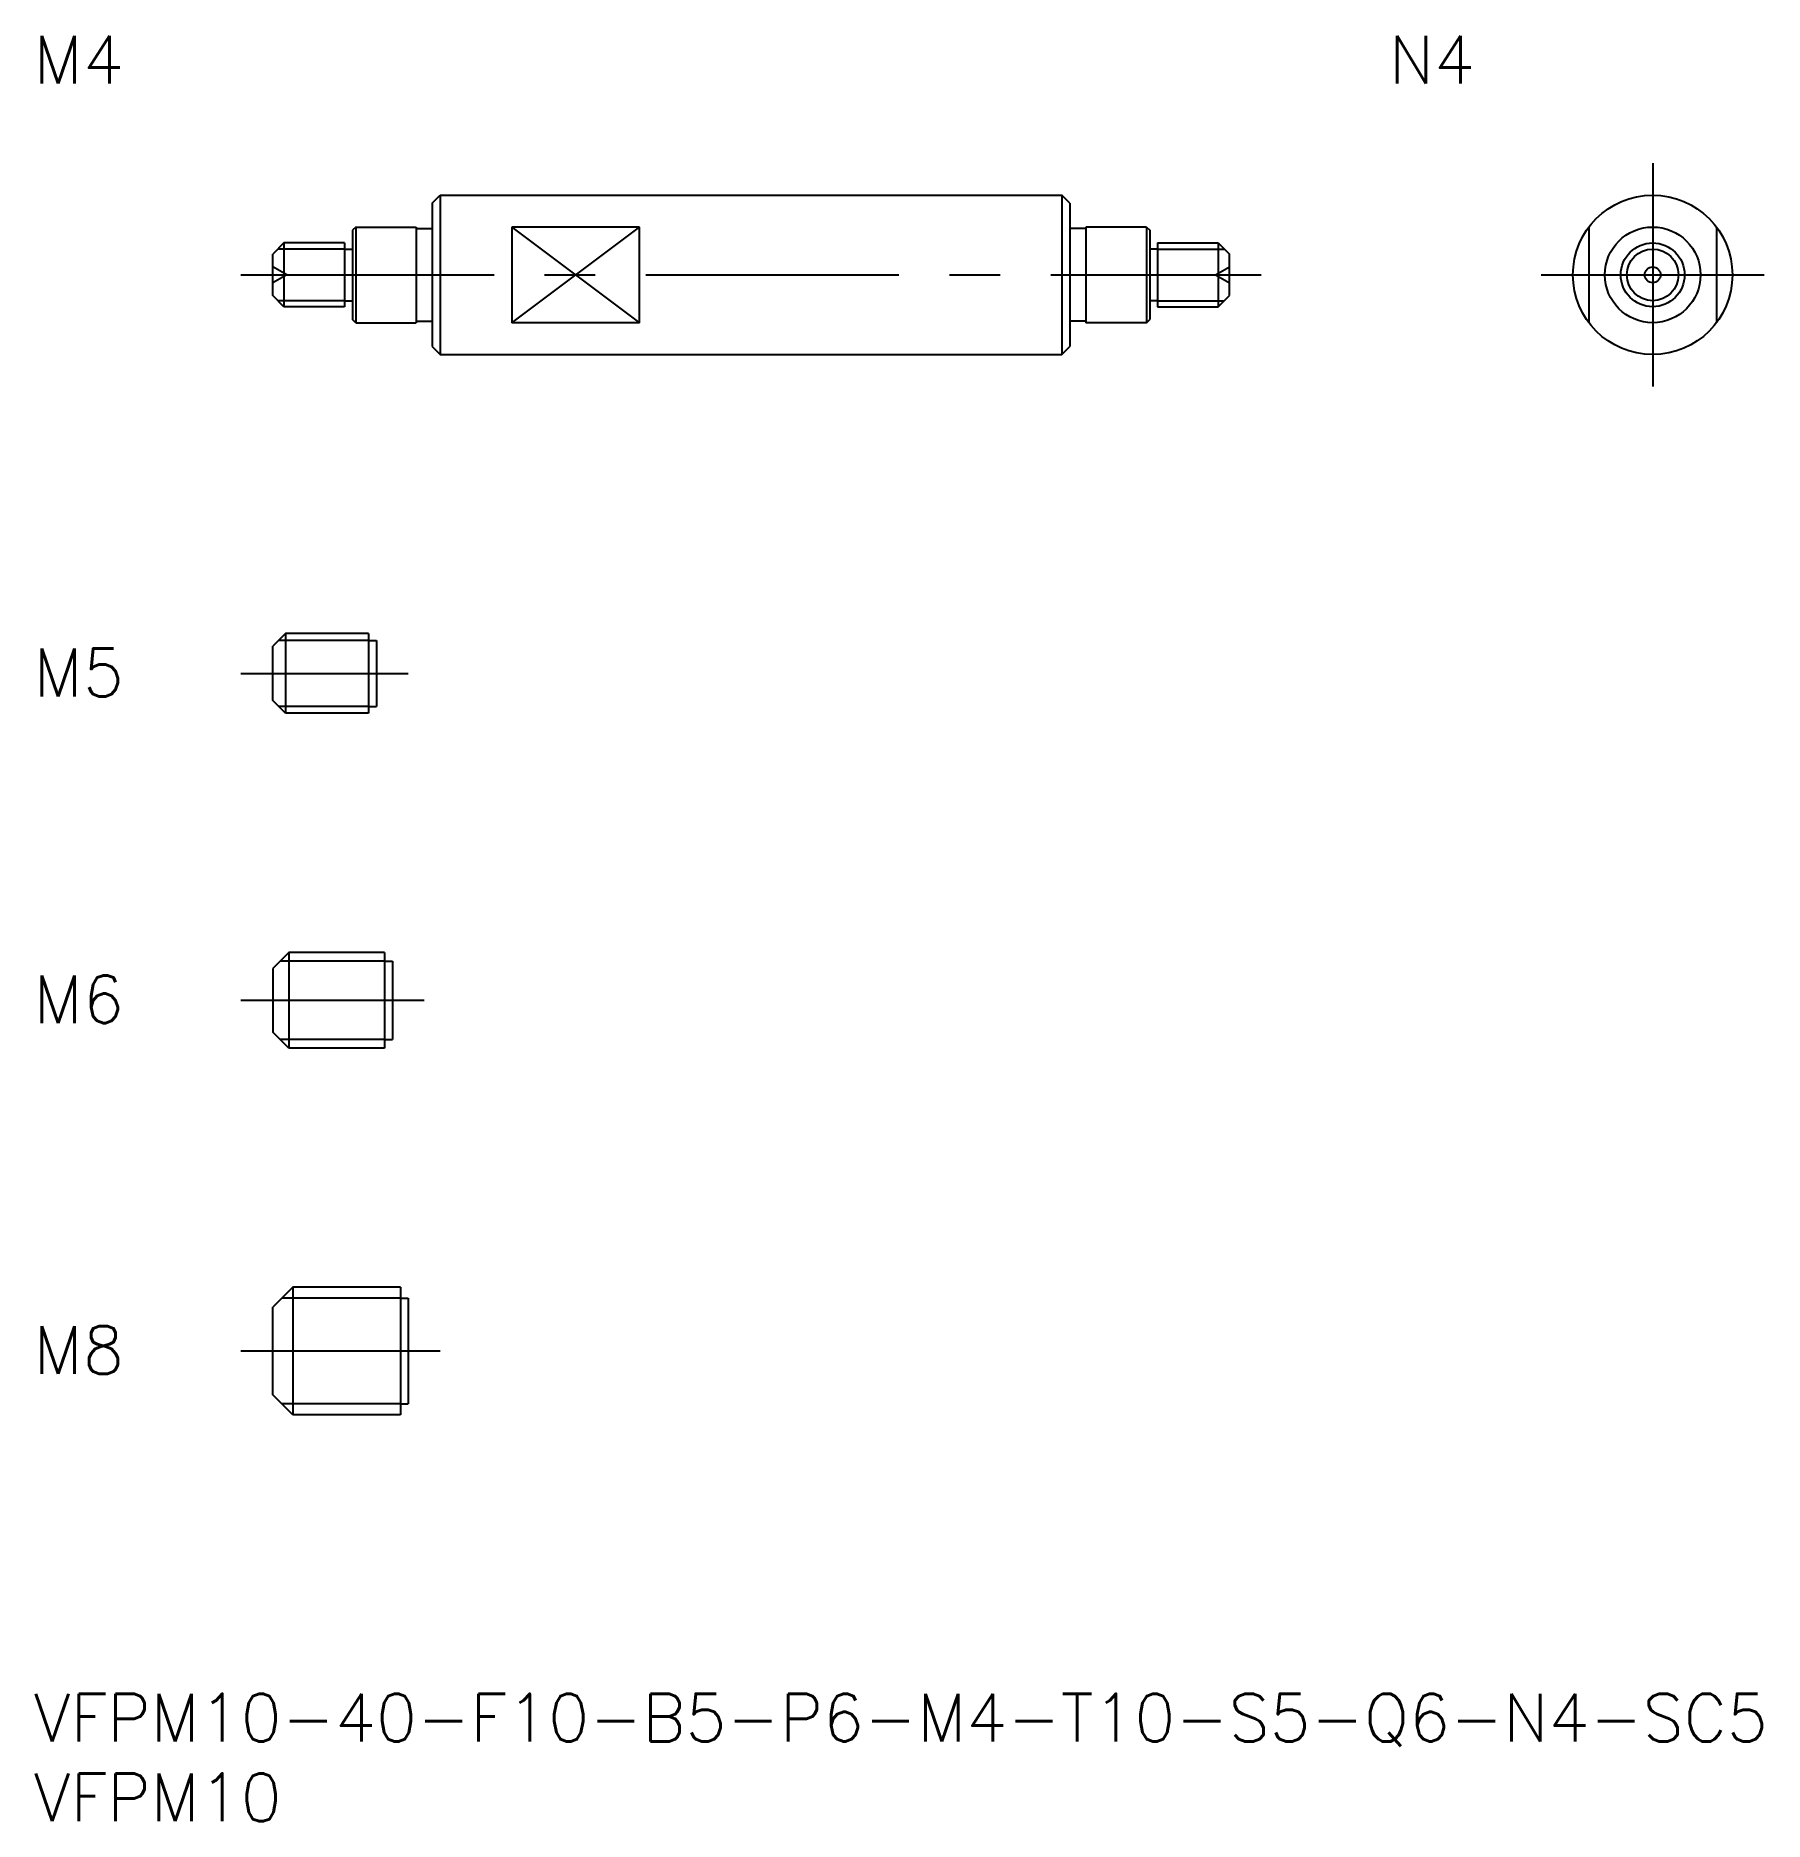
# Model space of a CAD drawing. Extents: x 0 to 109, y -8 to 104.
import ezdxf

# ---------------------------------------------------------------- set-up
doc = ezdxf.new("R2010")
doc.units = 0
doc.header["$LTSCALE"] = 0.5
doc.linetypes.add('CENTER', pattern=[50.8, 31.75, -6.35, 6.35, -6.35])
doc.linetypes.add('DASHED', pattern=[19.05, 12.7, -6.35])
for name, color, linetype in [('MSM_CENTER', 1, 'CENTER'), ('MSM_CONTINUOUS', 7, 'CONTINUOUS'), ('MSM_DASHED', 4, 'DASHED'), ('MSM_NARROW', 5, 'CONTINUOUS'), ('MSM_PART_NUMBER', 7, 'CONTINUOUS')]:
    doc.layers.add(name, color=color, linetype=linetype)
doc.styles.get("Standard").update_dxf_attribs({"font": 'txt.shx', "height": 1, "bigfont": 'bigfont.shx'})

# ---------------------------------------------------------------- blocks, each defined once
blk = doc.blocks.new('*U12')
at = {"layer": 'MSM_PART_NUMBER'}
blk.add_text('VFPM10-40-F10-B5-P6-M4-T10-S5-Q6-N4-SC5', height=3, dxfattribs=at).set_placement((0, -3))
blk = doc.blocks.new('*U13')
at = {"layer": 'MSM_PART_NUMBER'}
blk.add_text('VFPM10', height=3, dxfattribs=at).set_placement((0, -8))
blk = doc.blocks.new('*U14')
at = {"layer": 'MSM_PART_NUMBER'}
blk.add_text('M8', height=3, dxfattribs=at).set_placement((0, 20.06))
blk = doc.blocks.new('*U15')
at = {"layer": 'MSM_PART_NUMBER'}
blk.add_text('M6', height=3, dxfattribs=at).set_placement((0, 42.06))
blk = doc.blocks.new('*U16')
at = {"layer": 'MSM_PART_NUMBER'}
blk.add_text('M5', height=3, dxfattribs=at).set_placement((0, 62.56))
blk = doc.blocks.new('*U17')
at = {"layer": 'MSM_PART_NUMBER'}
blk.add_text('M4', height=3, dxfattribs=at).set_placement((0, 101))
blk = doc.blocks.new('*U18')
at = {"layer": 'MSM_PART_NUMBER'}
blk.add_text('N4', height=3, rotation=360, dxfattribs=at).set_placement((85, 101))

msp = doc.modelspace()

# ---------------------------------------------------------------- linework, layer by layer
at = {"layer": 'MSM_CENTER'}
for p, q in [((101.55, 96), (101.55, 82)), ((13, 89), (77, 89)), ((94.55, 89), (108.55, 89)), ((13, 64), (23.5, 64)), ((13, 43.5), (24.5, 43.5)), ((13, 21.5), (25.5, 21.5))]:
    msp.add_line(p, q, dxfattribs=at)
at = {"layer": 'MSM_CONTINUOUS'}
for p, q in [((25, 93.5), (25.5, 94)), ((25, 93.5), (25, 84.5)), ((25.5, 94), (64.5, 94)), ((25.5, 94), (25.5, 84)), ((64.5, 94), (64.5, 84)), ((65, 93.5), (64.5, 94)), ((65, 93.5), (65, 84.5)), ((20.2, 92), (20, 91.8)), ((20.2, 92), (20.2, 86)), ((20.2, 92), (24, 92)), ((24, 92), (24, 86)), ((24, 91.9), (25, 91.9)), ((38, 92), (30, 92)), ((30, 92), (30, 86)), ((38, 86), (38, 92)), ((66, 91.9), (65, 91.9)), ((66, 92), (66, 86)), ((69.8, 92), (66, 92)), ((69.8, 92), (69.8, 86)), ((69.8, 92), (70, 91.8)), ((15.7, 91), (15, 90.3)), ((19.5, 91), (15.7, 91)), ((15.7, 91), (15.7, 87)), ((19.5, 91), (19.5, 87)), ((20, 91.8), (20, 86.2)), ((70, 91.8), (70, 86.2)), ((70.5, 91), (74.3, 91)), ((70.5, 91), (70.5, 87)), ((74.3, 91), (75, 90.3)), ((74.3, 91), (74.3, 87)), ((15, 87.7), (15, 90.3)), ((19.5, 90.62), (20, 90.62)), ((70.5, 90.62), (70, 90.62)), ((75, 87.7), (75, 90.3)), ((15.7, 87), (15, 87.7)), ((19.5, 87.38), (20, 87.38)), ((70.5, 87.38), (70, 87.38)), ((74.3, 87), (75, 87.7)), ((19.5, 87), (15.7, 87)), ((70.5, 87), (74.3, 87)), ((20.2, 86), (20, 86.2)), ((20.2, 86), (24, 86)), ((24, 86.1), (25, 86.1)), ((38, 86), (30, 86)), ((66, 86.1), (65, 86.1)), ((69.8, 86), (66, 86)), ((69.8, 86), (70, 86.2)), ((25, 84.5), (25.5, 84)), ((25.5, 84), (64.5, 84)), ((64.5, 84), (65, 84.5)), ((15.8, 66.5), (15, 65.7)), ((21, 66.5), (15.8, 66.5)), ((15.8, 66.5), (15.8, 61.5)), ((21, 66.5), (21, 61.5)), ((15, 62.3), (15, 65.7)), ((21, 66.07), (21.5, 66.07)), ((21.5, 66.07), (21.5, 61.93)), ((15.8, 61.5), (15, 62.3)), ((21, 61.93), (21.5, 61.93)), ((21, 61.5), (15.8, 61.5)), ((16, 46.5), (15, 45.5)), ((22, 46.5), (16, 46.5)), ((16, 46.5), (16, 40.5)), ((22, 46.5), (22, 40.5)), ((22, 45.96), (22.5, 45.96)), ((22.5, 45.96), (22.5, 41.04)), ((15, 45.5), (15, 41.5)), ((16, 40.5), (15, 41.5)), ((22, 40.5), (16, 40.5)), ((22, 41.04), (22.5, 41.04)), ((16.25, 25.5), (15, 24.25)), ((23, 25.5), (16.25, 25.5)), ((16.25, 25.5), (16.25, 17.5)), ((23, 25.5), (23, 17.5)), ((23, 24.82), (23.5, 24.82)), ((23.5, 24.82), (23.5, 18.18)), ((15, 18.75), (15, 24.25)), ((16.25, 17.5), (15, 18.75)), ((23, 18.18), (23.5, 18.18)), ((23, 17.5), (16.25, 17.5))]:
    msp.add_line(p, q, dxfattribs=at)
for radius in [5, 3, 2, 0.5]:
    msp.add_circle((101.55, 89), radius, dxfattribs=at)
at = {"layer": 'MSM_DASHED'}
for p, q in [((97.55, 92), (97.55, 86)), ((105.55, 92), (105.55, 86)), ((15.87, 89), (15, 89.5)), ((15.87, 89), (15, 88.5)), ((74.13, 89), (75, 89.5)), ((74.13, 89), (75, 88.5))]:
    msp.add_line(p, q, dxfattribs=at)
at = {"layer": 'MSM_NARROW'}
for p, q in [((30, 92), (38, 86)), ((30, 86), (38, 92)), ((19.5, 90.62), (15.32, 90.62)), ((70.5, 90.62), (74.68, 90.62)), ((19.5, 87.38), (15.32, 87.38)), ((70.5, 87.38), (74.68, 87.38)), ((21, 66.07), (15.37, 66.07)), ((21, 61.93), (15.37, 61.93)), ((22, 45.96), (15.46, 45.96)), ((22, 41.04), (15.46, 41.04)), ((23, 24.82), (15.57, 24.82)), ((23, 18.18), (15.57, 18.18))]:
    msp.add_line(p, q, dxfattribs=at)
msp.add_circle((101.55, 89), 1.62, dxfattribs=at)

# ---------------------------------------------------------------- block references
at = {"layer": 'MSM_CONTINUOUS'}
for name in ['*U17', '*U18', '*U16', '*U15', '*U14', '*U12', '*U13']:
    msp.add_blockref(name, (0, 0), dxfattribs=at)

doc.saveas('drawing.dxf')
